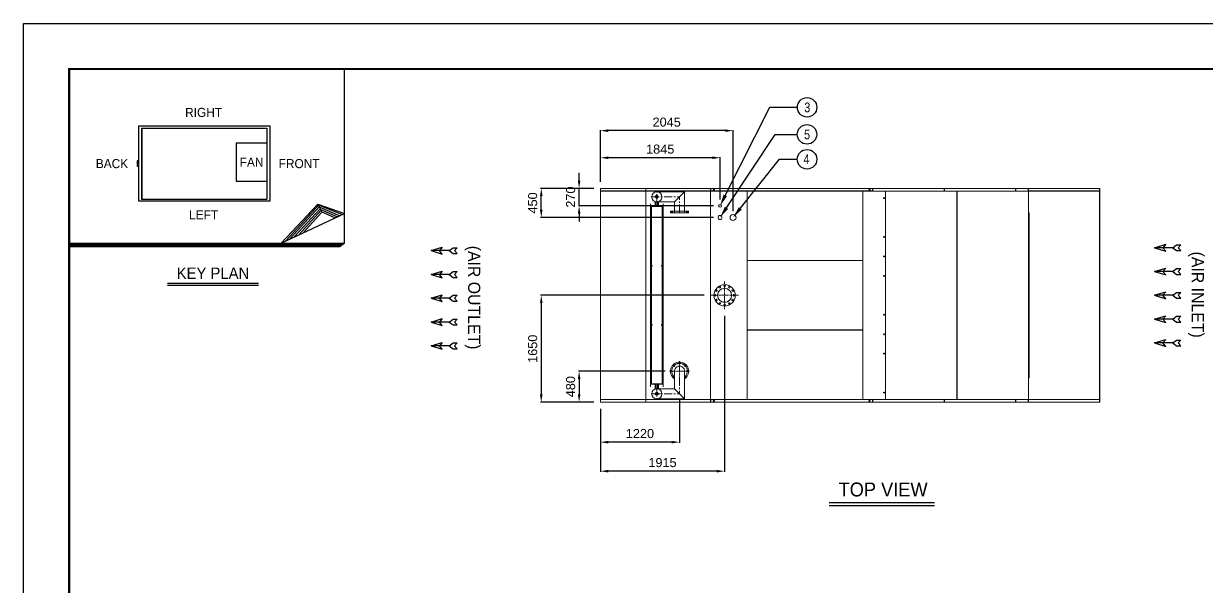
# Model space of a CAD drawing. Header units: millimetres. Extents: x -661502 to 32907, y -140885 to 22606.
# Drawn here: x 3500 to 21737, y 13924 to 22606 of the extents above; entities that cross this region are included whole.
import ezdxf
from ezdxf import colors
from ezdxf.entities.mleader import LeaderData, LeaderLine
from ezdxf.enums import TextEntityAlignment as Align
from ezdxf.math import Vec2, Vec3

# ---------------------------------------------------------------- set-up
doc = ezdxf.new("R2010")
doc.units = ezdxf.units.MM
doc.linetypes.add('CENTER', pattern=[2, 1.25, -0.25, 0.25, -0.25])
doc.linetypes.add('HIDDEN', pattern=[0.375, 0.25, -0.125])
for name, color, linetype in [('center', 1, 'CENTER'), ('냉각탑', 4, 'Continuous'), ('냉각탑_box', 1, 'Continuous'), ('냉각탑_dim', 1, 'Continuous'), ('냉각탑_form', 1, 'Continuous'), ('냉각탑_text', 3, 'Continuous')]:
    doc.layers.add(name, color=color, linetype=linetype)
doc.styles.get("Standard").update_dxf_attribs({"font": 'arial.ttf'})
doc.styles.add('돋움', font='Dotum.ttf')
doc.dimstyles.new('1.40', dxfattribs={"dimscale": 20, "dimtxt": 1.5, "dimasz": 1, "dimexe": 0.5, "dimexo": 0.5, "dimgap": 0.5, "dimtad": 1, "dimdec": 0, "dimzin": 0, "dimdsep": 46, "dimtxsty": 'Standard', "dimcen": 0, "dimclrd": 2, "dimclre": 2, "dimclrt": 3, "dimadec": 0, "dimazin": 0, "dimtfac": 1, "dimtdec": 0, "dimtmove": 0, "dimatfit": 0, "dimfxl": 1, "dimtolj": 1, "dimtzin": 0, "dimlwd": -1, "dimlwe": -1, "dimarcsym": 0})

# ---------------------------------------------------------------- blocks, each defined once
blk = doc.blocks.new('화살표 IN OUT')
at = {"layer": '냉각탑_dim'}
for p, q in [((-323, 43), (-384, 43)), ((-343, 0), (-384, 43)), ((-384, -43), (-343, 0)), ((-266, 0), (-323, 43)), ((-266, 0), (-323, -43)), ((-266, 0), (0, 0)), ((-163, 50), (-122, 0)), ((0, 0), (-163, 50)), ((-163, -50), (-122, 0)), ((0, 0), (-163, -50)), ((-323, -43), (-384, -43))]:
    blk.add_line(p, q, dxfattribs=at)
blk = doc.blocks.new('*D343')
at = {"color": 2, "transparency": 16777216}
for p, q in [((14308, 18100), (14308, 15691)), ((12393, 16665), (12393, 15691)), ((14188, 15701), (12513, 15701))]:
    blk.add_line(p, q, dxfattribs=at)
for points in [[(12513, 15721), (12513, 15681), (12393, 15701)], [(14188, 15721), (14188, 15681), (14308, 15701)]]:
    blk.add_solid(points, dxfattribs=at)
at = {"layer": 'Defpoints', "color": 0, "transparency": 16777216}
for p in [(14308, 18200), (12393, 16765), (12393, 15701)]:
    blk.add_point(p, dxfattribs=at)
at = {"color": 3, "lineweight": 5, "transparency": 16777216, "insert": (13350, 15833), "char_height": 140, "attachment_point": 5}
blk.add_mtext('\\A1;1915', dxfattribs=at)
blk = doc.blocks.new('*D344')
at = {"color": 2, "transparency": 16777216}
for p, q in [((13993, 18415), (11471, 18415)), ((11481, 18295), (11481, 16885)), ((12293, 16765), (11471, 16765))]:
    blk.add_line(p, q, dxfattribs=at)
for points in [[(11461, 18295), (11501, 18295), (11481, 18415)], [(11461, 16885), (11501, 16885), (11481, 16765)]]:
    blk.add_solid(points, dxfattribs=at)
at = {"layer": 'Defpoints', "color": 0, "transparency": 16777216}
for p in [(14093, 18415), (11481, 16765), (12393, 16765)]:
    blk.add_point(p, dxfattribs=at)
at = {"color": 3, "lineweight": 5, "transparency": 16777216, "insert": (11349, 17590), "char_height": 140, "attachment_point": 5, "rotation": 90}
blk.add_mtext('\\A1;1650', dxfattribs=at)
blk = doc.blocks.new('*D345')
at = {"color": 2, "transparency": 16777216}
for p, q in [((13613, 16795), (13613, 16139)), ((12393, 16665), (12393, 16139)), ((13493, 16149), (12513, 16149))]:
    blk.add_line(p, q, dxfattribs=at)
for points in [[(12513, 16169), (12513, 16129), (12393, 16149)], [(13493, 16169), (13493, 16129), (13613, 16149)]]:
    blk.add_solid(points, dxfattribs=at)
at = {"layer": 'Defpoints', "color": 0, "transparency": 16777216}
for p in [(13613, 16895), (12393, 16765), (12393, 16149)]:
    blk.add_point(p, dxfattribs=at)
at = {"color": 3, "lineweight": 5, "transparency": 16777216, "insert": (13003, 16281), "char_height": 140, "attachment_point": 5}
blk.add_mtext('\\A1;1220', dxfattribs=at)
blk = doc.blocks.new('*D346')
at = {"color": 2, "transparency": 16777216}
for p, q in [((13393, 17245), (12055, 17245)), ((12065, 17125), (12065, 16885)), ((12293, 16765), (12055, 16765))]:
    blk.add_line(p, q, dxfattribs=at)
for points in [[(12045, 17125), (12085, 17125), (12065, 17245)], [(12045, 16885), (12085, 16885), (12065, 16765)]]:
    blk.add_solid(points, dxfattribs=at)
at = {"layer": 'Defpoints', "color": 0, "transparency": 16777216}
for p in [(13493, 17245), (12065, 16765), (12393, 16765)]:
    blk.add_point(p, dxfattribs=at)
at = {"color": 3, "lineweight": 5, "transparency": 16777216, "insert": (11934, 17005), "char_height": 140, "attachment_point": 5, "rotation": 90}
blk.add_mtext('\\A1;480', dxfattribs=at)
blk = doc.blocks.new('*D354')
at = {"color": 2, "transparency": 16777216}
for p, q in [((12065, 20185), (12065, 20305)), ((12293, 20065), (12055, 20065)), ((12065, 19795), (12065, 20065)), ((14138, 19795), (12055, 19795)), ((12065, 19675), (12065, 19555))]:
    blk.add_line(p, q, dxfattribs=at)
for points in [[(12045, 20185), (12085, 20185), (12065, 20065)], [(12045, 19675), (12085, 19675), (12065, 19795)]]:
    blk.add_solid(points, dxfattribs=at)
at = {"layer": 'Defpoints', "color": 0, "transparency": 16777216}
for p in [(12065, 20065), (12393, 20065), (14238, 19795)]:
    blk.add_point(p, dxfattribs=at)
at = {"color": 3, "lineweight": 5, "transparency": 16777216, "insert": (11934, 19930), "char_height": 140, "attachment_point": 5, "rotation": 90}
blk.add_mtext('\\A1;270', dxfattribs=at)
blk = doc.blocks.new('*D355')
at = {"color": 2, "transparency": 16777216}
for p, q in [((12393, 20165), (12393, 20547)), ((14118, 20537), (12513, 20537)), ((14238, 19895), (14238, 20547))]:
    blk.add_line(p, q, dxfattribs=at)
for points in [[(12513, 20557), (12513, 20517), (12393, 20537)], [(14118, 20557), (14118, 20517), (14238, 20537)]]:
    blk.add_solid(points, dxfattribs=at)
at = {"layer": 'Defpoints', "color": 0, "transparency": 16777216}
for p in [(12393, 20537), (12393, 20065), (14238, 19795)]:
    blk.add_point(p, dxfattribs=at)
at = {"color": 3, "lineweight": 5, "transparency": 16777216, "insert": (13315, 20669), "char_height": 140, "attachment_point": 5}
blk.add_mtext('\\A1;1845', dxfattribs=at)
blk = doc.blocks.new('*D356')
at = {"color": 2, "transparency": 16777216}
for p, q in [((12393, 20165), (12393, 20965)), ((14318, 20955), (12513, 20955)), ((14438, 19715), (14438, 20965))]:
    blk.add_line(p, q, dxfattribs=at)
for points in [[(12513, 20975), (12513, 20935), (12393, 20955)], [(14318, 20975), (14318, 20935), (14438, 20955)]]:
    blk.add_solid(points, dxfattribs=at)
at = {"layer": 'Defpoints', "color": 0, "transparency": 16777216}
for p in [(12393, 20955), (12393, 20065), (14438, 19615)]:
    blk.add_point(p, dxfattribs=at)
at = {"color": 3, "lineweight": 5, "transparency": 16777216, "insert": (13415, 21086), "char_height": 140, "attachment_point": 5}
blk.add_mtext('\\A1;2045', dxfattribs=at)
blk = doc.blocks.new('*D357')
at = {"color": 2, "transparency": 16777216}
for p, q in [((12293, 20065), (11471, 20065)), ((11481, 19735), (11481, 19945)), ((14138, 19615), (11471, 19615))]:
    blk.add_line(p, q, dxfattribs=at)
for points in [[(11461, 19945), (11501, 19945), (11481, 20065)], [(11461, 19735), (11501, 19735), (11481, 19615)]]:
    blk.add_solid(points, dxfattribs=at)
at = {"layer": 'Defpoints', "color": 0, "transparency": 16777216}
for p in [(11481, 20065), (12393, 20065), (14238, 19615)]:
    blk.add_point(p, dxfattribs=at)
at = {"color": 3, "lineweight": 5, "transparency": 16777216, "insert": (11349, 19840), "char_height": 140, "attachment_point": 5, "rotation": 90}
blk.add_mtext('\\A1;450', dxfattribs=at)
blk = doc.blocks.new('A$C019E714B')
at = {"color": 1, "linetype": 'CENTER', "ltscale": 0.5}
for p, q in [((0, 21), (36, 21)), ((18, 0), (18, 42))]:
    blk.add_line(p, q, dxfattribs=at)
at = {"ltscale": 0.5}
blk.add_lwpolyline([(0, 10), (18, 0), (36, 10), (36, 31), (18, 42), (0, 31)], close=True, dxfattribs=at)
for radius in [18, 13]:
    blk.add_circle((18, 21), radius, dxfattribs=at)
blk = doc.blocks.new('43632')
at = {"color": 7, "lineweight": 13}
for centre, radius in [((149364, -87475), 165), ((149291, -87349), 11.5), ((149364, -87330), 11.5), ((149436, -87349), 11.5), ((149219, -87475), 11.5), ((149238, -87402), 11.5), ((149238, -87547), 11.5), ((149364, -87475), 109), ((149489, -87402), 11.5), ((149489, -87547), 11.5), ((149509, -87475), 11.5), ((149291, -87600), 11.5), ((149364, -87620), 11.5), ((149436, -87600), 11.5)]:
    blk.add_circle(centre, radius, dxfattribs=at)
blk = doc.blocks.new('4')
at = {"lineweight": 20}
for p, q in [((13093, 20065), (12393, 20065)), ((12393, 20065), (12393, 16765)), ((13093, 20063), (12393, 20063)), ((12395, 20065), (12395, 16765)), ((18993, 20065), (20093, 20065)), ((18993, 20063), (20093, 20063)), ((20091, 20065), (20091, 16765)), ((20093, 20065), (20093, 16765)), ((13093, 20025), (12393, 20025)), ((13093, 20023), (12393, 20023)), ((18993, 20025), (20093, 20025)), ((18993, 20023), (20093, 20023)), ((13093, 16807), (12393, 16807)), ((13093, 16805), (12393, 16805)), ((18993, 16807), (20093, 16807)), ((18993, 16805), (20093, 16805)), ((13093, 16767), (12393, 16767)), ((13093, 16765), (12393, 16765)), ((18993, 16767), (20093, 16767)), ((18993, 16765), (20093, 16765))]:
    blk.add_line(p, q, dxfattribs=at)
at = {"color": 0, "lineweight": 20}
for p, q in [((14093, 20065), (13093, 20065)), ((13093, 20065), (13093, 16765)), ((14093, 20063), (13093, 20063)), ((14093, 16765), (14093, 20065)), ((14093, 20025), (13093, 20025)), ((14093, 20023), (13093, 20023)), ((13093, 16807), (14093, 16807)), ((13093, 16805), (14093, 16805)), ((13093, 16767), (14093, 16767)), ((13093, 16765), (14093, 16765))]:
    blk.add_line(p, q, dxfattribs=at)
at = {"color": 7, "lineweight": 20, "ltscale": 0.280701}
for p, q in [((14093, 20026), (14093, 20063)), ((14093, 20063), (14095, 20063)), ((14093, 20063), (14093, 20024)), ((14093, 20063), (14093, 20063)), ((16591, 20065), (14095, 20065)), ((14095, 20023), (14095, 20065)), ((16591, 20063), (14095, 20063)), ((16591, 20061), (16591, 20065)), ((16591, 20065), (16592, 20065)), ((16593, 20063), (16591, 20063)), ((16591, 20061), (16591, 20026)), ((16592, 20064), (16592, 20065)), ((16593, 20063), (16593, 20025)), ((16595, 20065), (16595, 20026)), ((16595, 20065), (16598, 20065)), ((16596, 20065), (16596, 20026)), ((16598, 20065), (16598, 20061)), ((17692, 20065), (16598, 20065)), ((17692, 20065), (17692, 20061)), ((17695, 20065), (17692, 20065)), ((17693, 20065), (17693, 20026)), ((17695, 20065), (17695, 20026)), ((17695, 20065), (17697, 20065)), ((17697, 20065), (17700, 20065)), ((17697, 20065), (17697, 20026)), ((17698, 20026), (17698, 20065)), ((17700, 20065), (17700, 20061)), ((18794, 20065), (17700, 20065)), ((18794, 20063), (17700, 20063)), ((18797, 20065), (18794, 20065)), ((18794, 20065), (18794, 20061)), ((18795, 20065), (18795, 20026)), ((18797, 20065), (18797, 20026)), ((18797, 20065), (18799, 20065)), ((18799, 20065), (18993, 20065)), ((18799, 20065), (18799, 20026)), ((18800, 20065), (18800, 20026)), ((18802, 20065), (18802, 20061)), ((18990, 20063), (18802, 20063)), ((18990, 20065), (18990, 20061)), ((18991, 20065), (18991, 20026)), ((18993, 20065), (18993, 20026)), ((14093, 20026), (14095, 20026)), ((14093, 20024), (14093, 20024)), ((14093, 16810), (14093, 20019)), ((14093, 20019), (14095, 20019)), ((14094, 20024), (14095, 20024)), ((14095, 20021), (14095, 20019)), ((14095, 20021), (14096, 20021)), ((16589, 20025), (14096, 20025)), ((14096, 20023), (14096, 20023)), ((14096, 20023), (14096, 20023)), ((16589, 20023), (14096, 20023)), ((14096, 20023), (14096, 20023)), ((14096, 20023), (14096, 20023)), ((14096, 20023), (14096, 20023)), ((14096, 20021), (14653, 20021)), ((14131, 20044), (14155, 20044)), ((14135, 20048), (14135, 20048)), ((14143, 20055), (14143, 20032)), ((14143, 20053), (14143, 20053)), ((14303, 20023), (14303, 20021)), ((14603, 20023), (14603, 20021)), ((14608, 20023), (14608, 20022)), ((14608, 20022), (14615, 20022)), ((14609, 20022), (14608, 20021)), ((14609, 20022), (14608, 20022)), ((14609, 20022), (14608, 20022)), ((14616, 20022), (14609, 20022)), ((14615, 20022), (14618, 20022)), ((14616, 20022), (14617, 20021)), ((14616, 20022), (14618, 20022)), ((14617, 20023), (14618, 20022)), ((14838, 20023), (14641, 20023)), ((14641, 20023), (14641, 20021)), ((14653, 20021), (14654, 20021)), ((14653, 20019), (14656, 20019)), ((14654, 20021), (14654, 20019)), ((14658, 20021), (14655, 20021)), ((14656, 20021), (14658, 20021)), ((14656, 20019), (14656, 16810)), ((14656, 20018), (14658, 20018)), ((14658, 20021), (14658, 20018)), ((14660, 20021), (14658, 20021)), ((14658, 18954), (14658, 20018)), ((14658, 20018), (14661, 20018)), ((14660, 20019), (14660, 20021)), ((14660, 20021), (14661, 20021)), ((14660, 20019), (14661, 20019)), ((14661, 20021), (16436, 20021)), ((14661, 20021), (14661, 20018)), ((14838, 20023), (14838, 20022)), ((14838, 20022), (14848, 20022)), ((14839, 20022), (14838, 20021)), ((14839, 20022), (14838, 20022)), ((14839, 20022), (14838, 20022)), ((14846, 20022), (14839, 20022)), ((14846, 20022), (14847, 20021)), ((14846, 20022), (14848, 20022)), ((14846, 20022), (14848, 20022)), ((14847, 20023), (14848, 20022)), ((14877, 20023), (14847, 20023)), ((14909, 20023), (14877, 20023)), ((14877, 20023), (14877, 20021)), ((14915, 20022), (15524, 20022)), ((14915, 20022), (14915, 20021)), ((15183, 20023), (15183, 20023)), ((15183, 20023), (15183, 20023)), ((15183, 20023), (15183, 20023)), ((15524, 20022), (15525, 20022)), ((15525, 20022), (16440, 20022)), ((15525, 20022), (15525, 20021)), ((15830, 20022), (15830, 20021)), ((16441, 20023), (16205, 20023)), ((16262, 20023), (16262, 20023)), ((16262, 20023), (16262, 20023)), ((16262, 20023), (16262, 20023)), ((16270, 20023), (16270, 20023)), ((16270, 20023), (16270, 20023)), ((16270, 20023), (16270, 20023)), ((16436, 20021), (16438, 20021)), ((16436, 20021), (16436, 20018)), ((16436, 20019), (16438, 20019)), ((16440, 20018), (16436, 20018)), ((16438, 20019), (16438, 20021)), ((16440, 20022), (16440, 20018)), ((16440, 20021), (16445, 20021)), ((16440, 20018), (16440, 18954)), ((16441, 20021), (16473, 20021)), ((16442, 20017), (16442, 16812)), ((16442, 20017), (16445, 20017)), ((16442, 16812), (16442, 20017)), ((16442, 20017), (16442, 20017)), ((16786, 20021), (16445, 20021)), ((16445, 20017), (16445, 20021)), ((16445, 20017), (16445, 20021)), ((16445, 20021), (16445, 20021)), ((16445, 20019), (16445, 20019)), ((16473, 20023), (16473, 20021)), ((16531, 20044), (16555, 20044)), ((16535, 20048), (16535, 20048)), ((16543, 20055), (16543, 20032)), ((16543, 20053), (16543, 20053)), ((16589, 20023), (16589, 20023)), ((16590, 20023), (16589, 20023)), ((16589, 20023), (16589, 20023)), ((16590, 20023), (16589, 20023)), ((16590, 20023), (16590, 20023)), ((16591, 20023), (16591, 20026)), ((16593, 20026), (16591, 20026)), ((16592, 20024), (16591, 20024)), ((16592, 20024), (16592, 20024)), ((16592, 20023), (16592, 20023)), ((16593, 20025), (16593, 20025)), ((16595, 20026), (16596, 20026)), ((16596, 20026), (16598, 20026)), ((16597, 20025), (16597, 20026)), ((16597, 20021), (16597, 20023)), ((16598, 20023), (16598, 20026)), ((17692, 20023), (16598, 20023)), ((16600, 20023), (16600, 20021)), ((16600, 20021), (16600, 20023)), ((17346, 20023), (16717, 20023)), ((16754, 19915), (16779, 19915)), ((16767, 19927), (16767, 19902)), ((16786, 20017), (16786, 20021)), ((16786, 20017), (16794, 20017)), ((16789, 16812), (16789, 20017)), ((16791, 16812), (16791, 20017)), ((16792, 20017), (16792, 20021)), ((16794, 20021), (16792, 20021)), ((16794, 20019), (16792, 20019)), ((16794, 20021), (17888, 20021)), ((16794, 20021), (16794, 20017)), ((17366, 20023), (17346, 20023)), ((17366, 20023), (17366, 20021)), ((17661, 20021), (17661, 20023)), ((17697, 20023), (17661, 20023)), ((17686, 20021), (17661, 20021)), ((17686, 20021), (17686, 20023)), ((17692, 20023), (17692, 20026)), ((17695, 20026), (17692, 20026)), ((17697, 20026), (17700, 20026)), ((17697, 20026), (17697, 20021)), ((17697, 20023), (17700, 20023)), ((17698, 20023), (17698, 20023)), ((17700, 20023), (17700, 20026)), ((18794, 20023), (17700, 20023)), ((17727, 20023), (17727, 20021)), ((17889, 20021), (17888, 20021)), ((17888, 20021), (17888, 20017)), ((17889, 20019), (17888, 20019)), ((17888, 20017), (17891, 20017)), ((17889, 20017), (17889, 20021)), ((17889, 20021), (17893, 20021)), ((17889, 20018), (17890, 20018)), ((17890, 20017), (17890, 20018)), ((17892, 20018), (17890, 20018)), ((17891, 16812), (17891, 20017)), ((17891, 20017), (17891, 20017)), ((17891, 20015), (17891, 20015)), ((17892, 20018), (17893, 20018)), ((17893, 20021), (17896, 20021)), ((17893, 20021), (17893, 20017)), ((17893, 20017), (17893, 16812)), ((17893, 20017), (17896, 20017)), ((17894, 20021), (17894, 20017)), ((17896, 20017), (17896, 20021)), ((17896, 20021), (18990, 20021)), ((18761, 20023), (18761, 20021)), ((18791, 20023), (18791, 20021)), ((18794, 20023), (18794, 20026)), ((18797, 20026), (18794, 20026)), ((18799, 20026), (18802, 20026)), ((18802, 20023), (18802, 20026)), ((18990, 20023), (18802, 20023)), ((18989, 20023), (18989, 20021)), ((18990, 20023), (18990, 20026)), ((18993, 20026), (18990, 20026)), ((18990, 20023), (18990, 20021)), ((18990, 20021), (18993, 20021)), ((18990, 20017), (18990, 20021)), ((18993, 20017), (18990, 20017)), ((18991, 20017), (18991, 20021)), ((18993, 20026), (18993, 20021)), ((18993, 20017), (18993, 20021)), ((18993, 16812), (18993, 20017)), ((18994, 20015), (18993, 20015)), ((18994, 20015), (18994, 18921)), ((19001, 19688), (18994, 19688)), ((19001, 19685), (18994, 19685)), ((19006, 19683), (18994, 19683)), ((18996, 19683), (18996, 19685)), ((19001, 19688), (19001, 19685)), ((19006, 19683), (19006, 17146)), ((17891, 19494), (17893, 19494)), ((17893, 19464), (17891, 19464)), ((16754, 19315), (16779, 19315)), ((16767, 19327), (16767, 19302)), ((14656, 19100), (14658, 19100)), ((16754, 19015), (16779, 19015)), ((16767, 19027), (16767, 19002)), ((14658, 18954), (14658, 18946)), ((14658, 18954), (14661, 18954)), ((14660, 18953), (14658, 18953)), ((14658, 18946), (14661, 18946)), ((14658, 17883), (14658, 18946)), ((14660, 18953), (14660, 18954)), ((14660, 18953), (14661, 18953)), ((14660, 18948), (14660, 18950)), ((14660, 18950), (14661, 18950)), ((14660, 18948), (14661, 18948)), ((14661, 18951), (14661, 18954)), ((16436, 18951), (14661, 18951)), ((14661, 18950), (14661, 18946)), ((14661, 18950), (16436, 18950)), ((14761, 18950), (14761, 18951)), ((14908, 18950), (14908, 18951)), ((14910, 18950), (14910, 18951)), ((14911, 18950), (14911, 18951)), ((14913, 18950), (14913, 18951)), ((14915, 18951), (14915, 18950)), ((15525, 18951), (15525, 18950)), ((15591, 18951), (15591, 18950)), ((15830, 18951), (15830, 18950)), ((16436, 18951), (16436, 18954)), ((16440, 18954), (16436, 18954)), ((16436, 18953), (16438, 18953)), ((16436, 18951), (16438, 18951)), ((16436, 18950), (16438, 18950)), ((16436, 18950), (16436, 18946)), ((16436, 18948), (16438, 18948)), ((16440, 18946), (16436, 18946)), ((16438, 18953), (16438, 18951)), ((16438, 18948), (16438, 18950)), ((16440, 18954), (16440, 18946)), ((16440, 18946), (16440, 17883)), ((17891, 18945), (17893, 18945)), ((17893, 18915), (17891, 18915)), ((17891, 18914), (17891, 18914)), ((17891, 18912), (17891, 18912)), ((18994, 18921), (18993, 18921)), ((18994, 18912), (18993, 18912)), ((18994, 18912), (18994, 18418)), ((14658, 18620), (14656, 18620)), ((16754, 18715), (16779, 18715)), ((16767, 18727), (16767, 18702)), ((14656, 18580), (14658, 18580)), ((14656, 18250), (14658, 18250)), ((18994, 18418), (18993, 18418)), ((18994, 18406), (18993, 18406)), ((18994, 18406), (18994, 17912)), ((14658, 18210), (14656, 18210)), ((16754, 18115), (16779, 18115)), ((16767, 18127), (16767, 18102)), ((14658, 17883), (14658, 17875)), ((14658, 17883), (14661, 17883)), ((14658, 16811), (14658, 17875)), ((14658, 17875), (14661, 17875)), ((14660, 17882), (14661, 17882)), ((14660, 17882), (14660, 17880)), ((14660, 17880), (14661, 17880)), ((14660, 17876), (14660, 17878)), ((14660, 17878), (14661, 17878)), ((14660, 17876), (14661, 17876)), ((14661, 17880), (14661, 17883)), ((16436, 17880), (14661, 17880)), ((14661, 17878), (16436, 17878)), ((14661, 17878), (14661, 17875)), ((14761, 17878), (14761, 17880)), ((14908, 17878), (14908, 17880)), ((14910, 17878), (14910, 17880)), ((14911, 17878), (14911, 17880)), ((14913, 17880), (14913, 17878)), ((14915, 17880), (14915, 17878)), ((15525, 17880), (15525, 17878)), ((15830, 17880), (15830, 17878)), ((16436, 17880), (16436, 17883)), ((16440, 17883), (16436, 17883)), ((16436, 17882), (16438, 17882)), ((16436, 17880), (16438, 17880)), ((16436, 17878), (16438, 17878)), ((16436, 17878), (16436, 17875)), ((16436, 17876), (16438, 17876)), ((16440, 17875), (16436, 17875)), ((16438, 17882), (16438, 17880)), ((16438, 17876), (16438, 17878)), ((16440, 17883), (16440, 17875)), ((16440, 17875), (16440, 16811)), ((17891, 17915), (17893, 17915)), ((17893, 17885), (17891, 17885)), ((18994, 17912), (18993, 17912)), ((18994, 17903), (18993, 17903)), ((18994, 17903), (18994, 16809)), ((14656, 17730), (14658, 17730)), ((16754, 17815), (16779, 17815)), ((16767, 17827), (16767, 17802)), ((16754, 17515), (16779, 17515)), ((16767, 17527), (16767, 17502)), ((17891, 17366), (17893, 17366)), ((17893, 17336), (17891, 17336)), ((19006, 17146), (18994, 17146)), ((18994, 17144), (19001, 17144)), ((19001, 17144), (19001, 17141)), ((18994, 17141), (19001, 17141)), ((18994, 17140), (19004, 17140)), ((19004, 17140), (19004, 17142)), ((14093, 16810), (14095, 16810)), ((14093, 16766), (14093, 16805)), ((14093, 16805), (14093, 16805)), ((14093, 16803), (14093, 16767)), ((14093, 16803), (14095, 16803)), ((14094, 16806), (14095, 16805)), ((14095, 16810), (14095, 16808)), ((14096, 16808), (14095, 16808)), ((14095, 16806), (14095, 16765)), ((14653, 16808), (14096, 16808)), ((16589, 16807), (14096, 16807)), ((14096, 16807), (14096, 16807)), ((14096, 16807), (14096, 16807)), ((16589, 16805), (14096, 16805)), ((14131, 16786), (14155, 16786)), ((14135, 16790), (14135, 16790)), ((14143, 16797), (14143, 16774)), ((14143, 16795), (14143, 16795)), ((14609, 16808), (14608, 16808)), ((14609, 16808), (14608, 16808)), ((14609, 16808), (14608, 16807)), ((14608, 16807), (14618, 16807)), ((14608, 16807), (14608, 16807)), ((14608, 16807), (14608, 16807)), ((14616, 16808), (14609, 16808)), ((14616, 16808), (14617, 16808)), ((14616, 16808), (14617, 16808)), ((14616, 16808), (14618, 16807)), ((14617, 16807), (14618, 16807)), ((14617, 16807), (14618, 16807)), ((14641, 16807), (14641, 16808)), ((14653, 16810), (14654, 16810)), ((14653, 16808), (14654, 16808)), ((14654, 16808), (14653, 16808)), ((14654, 16810), (14654, 16808)), ((14656, 16810), (14654, 16810)), ((14655, 16808), (14658, 16808)), ((14656, 16812), (14658, 16812)), ((14658, 16809), (14656, 16809)), ((14656, 16809), (14658, 16809)), ((14658, 16811), (14658, 16808)), ((14658, 16811), (14661, 16811)), ((14661, 16810), (14658, 16810)), ((14661, 16808), (14658, 16808)), ((14660, 16810), (14660, 16811)), ((14661, 16808), (14661, 16811)), ((16436, 16808), (14661, 16808)), ((14839, 16808), (14838, 16808)), ((14839, 16808), (14838, 16808)), ((14839, 16808), (14838, 16807)), ((14838, 16807), (14845, 16807)), ((14838, 16807), (14838, 16807)), ((14838, 16807), (14838, 16807)), ((14846, 16808), (14839, 16808)), ((14845, 16807), (14848, 16807)), ((14846, 16808), (14847, 16808)), ((14846, 16808), (14847, 16808)), ((14846, 16808), (14848, 16807)), ((14847, 16807), (14848, 16807)), ((14847, 16807), (14848, 16807)), ((14877, 16807), (14877, 16808)), ((14915, 16808), (14915, 16807)), ((15525, 16808), (15525, 16807)), ((15830, 16808), (15830, 16807)), ((16436, 16808), (16436, 16811)), ((16440, 16811), (16436, 16811)), ((16436, 16810), (16438, 16810)), ((16436, 16808), (16438, 16808)), ((16438, 16810), (16438, 16808)), ((16440, 16811), (16440, 16807)), ((16445, 16809), (16440, 16809)), ((16441, 16808), (16473, 16808)), ((16441, 16808), (16441, 16808)), ((16442, 16812), (16445, 16812)), ((16442, 16812), (16442, 16812)), ((16445, 16812), (16445, 16809)), ((16445, 16809), (16445, 16812)), ((16445, 16810), (16445, 16810)), ((16445, 16809), (16786, 16809)), ((16445, 16809), (16445, 16809)), ((16473, 16807), (16473, 16808)), ((16531, 16786), (16555, 16786)), ((16535, 16790), (16535, 16790)), ((16543, 16797), (16543, 16774)), ((16543, 16795), (16543, 16795)), ((16590, 16807), (16589, 16807)), ((16591, 16806), (16591, 16765)), ((16592, 16806), (16591, 16805)), ((16593, 16803), (16591, 16803)), ((16592, 16806), (16592, 16806)), ((16592, 16805), (16592, 16805)), ((16593, 16804), (16593, 16804)), ((16593, 16803), (16593, 16804)), ((16593, 16767), (16593, 16803)), ((16595, 16765), (16595, 16803)), ((16595, 16803), (16596, 16803)), ((16596, 16765), (16596, 16803)), ((16596, 16803), (16598, 16803)), ((16597, 16809), (16597, 16806)), ((16597, 16804), (16597, 16803)), ((17692, 16807), (16598, 16807)), ((16598, 16807), (16598, 16803)), ((16754, 16915), (16779, 16915)), ((16767, 16927), (16767, 16902)), ((16786, 16812), (16791, 16812)), ((16786, 16812), (16786, 16809)), ((16791, 16812), (16794, 16812)), ((16792, 16809), (16792, 16812)), ((16792, 16810), (16794, 16810)), ((16792, 16809), (16794, 16809)), ((16794, 16809), (16794, 16812)), ((16794, 16809), (17888, 16809)), ((17366, 16807), (17366, 16809)), ((17692, 16807), (17692, 16803)), ((17695, 16803), (17692, 16803)), ((17699, 16806), (17693, 16806)), ((17693, 16806), (17699, 16806)), ((17693, 16765), (17693, 16803)), ((17695, 16765), (17695, 16803)), ((17697, 16806), (17697, 16803)), ((17697, 16765), (17697, 16803)), ((17697, 16803), (17698, 16803)), ((17698, 16806), (17698, 16806)), ((17698, 16803), (17700, 16803)), ((17698, 16765), (17698, 16803)), ((18794, 16807), (17700, 16807)), ((17700, 16807), (17700, 16803)), ((17839, 16808), (17838, 16808)), ((17888, 16812), (17891, 16812)), ((17888, 16809), (17888, 16812)), ((17888, 16810), (17889, 16810)), ((17888, 16809), (17889, 16809)), ((17889, 16809), (17889, 16812)), ((17889, 16809), (17891, 16809)), ((17890, 16808), (17890, 16807)), ((17891, 16808), (17890, 16808)), ((17893, 16812), (17893, 16809)), ((17893, 16812), (17896, 16812)), ((17893, 16809), (17896, 16809)), ((17894, 16812), (17894, 16809)), ((17896, 16809), (17896, 16812)), ((17896, 16809), (18990, 16809)), ((17947, 16808), (17947, 16807)), ((17948, 16808), (17947, 16808)), ((18004, 16808), (18004, 16807)), ((18006, 16808), (18004, 16808)), ((18064, 16808), (18064, 16807)), ((18065, 16808), (18064, 16808)), ((18065, 16808), (18065, 16807)), ((18066, 16807), (18066, 16809)), ((18263, 16807), (18263, 16809)), ((18269, 16807), (18269, 16809)), ((18270, 16809), (18270, 16807)), ((18318, 16809), (18318, 16807)), ((18318, 16808), (18320, 16808)), ((18349, 16808), (18351, 16808)), ((18349, 16808), (18349, 16807)), ((18349, 16808), (18349, 16807)), ((18351, 16808), (18351, 16807)), ((18458, 16808), (18460, 16808)), ((18460, 16808), (18460, 16807)), ((18563, 16808), (18564, 16808)), ((18564, 16808), (18564, 16807)), ((18663, 16808), (18664, 16808)), ((18664, 16808), (18664, 16807)), ((18750, 16808), (18750, 16807)), ((18794, 16807), (18794, 16803)), ((18797, 16803), (18794, 16803)), ((18795, 16806), (18801, 16806)), ((18795, 16765), (18795, 16803)), ((18797, 16765), (18797, 16803)), ((18799, 16803), (18800, 16803)), ((18799, 16765), (18799, 16803)), ((18800, 16803), (18802, 16803)), ((18800, 16765), (18800, 16803)), ((18990, 16807), (18802, 16807)), ((18802, 16807), (18802, 16803)), ((18830, 16807), (18830, 16807)), ((18988, 16808), (18990, 16808)), ((18989, 16808), (18989, 16809)), ((18993, 16812), (18990, 16812)), ((18990, 16809), (18990, 16812)), ((18990, 16809), (18993, 16809)), ((18990, 16808), (18990, 16809)), ((18990, 16807), (18990, 16803)), ((18993, 16803), (18990, 16803)), ((18991, 16809), (18991, 16812)), ((18991, 16765), (18991, 16803)), ((18993, 16803), (18993, 16812)), ((18994, 16809), (18993, 16809)), ((18993, 16765), (18993, 16803)), ((14093, 16767), (14095, 16767)), ((14093, 16766), (14093, 16766)), ((16591, 16765), (14095, 16765)), ((14293, 16765), (14343, 16765)), ((14293, 16765), (14343, 16765)), ((15253, 16765), (15181, 16765)), ((16192, 16765), (16264, 16765)), ((16242, 16765), (16264, 16765)), ((16290, 16765), (16268, 16765)), ((16343, 16765), (16393, 16765)), ((16343, 16765), (16393, 16765)), ((16454, 16765), (16404, 16765)), ((16570, 16765), (16592, 16765)), ((16593, 16767), (16591, 16767)), ((16592, 16765), (16592, 16765)), ((16595, 16765), (16596, 16765)), ((16615, 16765), (16596, 16765)), ((16598, 16765), (16598, 16768)), ((17692, 16765), (16598, 16765)), ((16611, 16765), (16615, 16765)), ((16895, 16765), (16945, 16765)), ((17345, 16765), (17395, 16765)), ((17695, 16765), (17675, 16765)), ((17675, 16765), (17680, 16765)), ((17679, 16765), (17692, 16765)), ((17692, 16765), (17692, 16768)), ((17695, 16765), (17697, 16765)), ((17697, 16765), (17713, 16765)), ((17700, 16765), (17700, 16768)), ((18794, 16765), (17700, 16765)), ((17713, 16765), (17717, 16765)), ((18777, 16765), (18782, 16765)), ((18781, 16765), (18794, 16765)), ((18794, 16765), (18794, 16768)), ((18799, 16765), (18794, 16765)), ((18799, 16765), (18800, 16765)), ((18993, 16765), (18800, 16765)), ((18802, 16765), (18802, 16768)), ((18819, 16765), (18973, 16765)), ((18977, 16765), (18990, 16765)), ((18990, 16765), (18990, 16768))]:
    blk.add_line(p, q, dxfattribs=at)
at = {"color": 1, "linetype": 'CENTER', "lineweight": 20, "ltscale": 100}
for p, q in [((13175, 19935), (13613, 19935)), ((13263, 19849), (13263, 20020)), ((13613, 19689), (13613, 19935)), ((13246, 19787), (13246, 19859)), ((13279, 19787), (13279, 19859)), ((13193, 18871), (13182, 18871)), ((13188, 18877), (13188, 18866)), ((13332, 18871), (13343, 18871)), ((13338, 18877), (13338, 18866)), ((13193, 17958), (13182, 17958)), ((13188, 17963), (13188, 17953)), ((13332, 17958), (13343, 17958)), ((13338, 17963), (13338, 17953)), ((13246, 17043), (13246, 16971)), ((13263, 16980), (13263, 16809)), ((13279, 17043), (13279, 16971)), ((13613, 17141), (13613, 16895)), ((13175, 16895), (13613, 16895))]:
    blk.add_line(p, q, dxfattribs=at)
at = {"lineweight": 20, "ltscale": 30}
for p, q in [((13267, 20013), (13263, 20012)), ((13334, 20013), (13263, 20013)), ((13341, 20012), (13691, 20012)), ((13691, 20012), (13535, 19857)), ((13691, 19689), (13691, 20012)), ((13163, 19825), (13165, 19825)), ((13163, 19825), (13163, 17005)), ((13163, 19785), (13363, 19785)), ((13163, 19783), (13363, 19783)), ((13165, 19825), (13165, 19787)), ((13165, 19787), (13361, 19787)), ((13181, 19783), (13181, 17047)), ((13238, 19787), (13238, 19861)), ((13238, 19815), (13254, 19815)), ((13254, 19787), (13254, 19857)), ((13334, 19857), (13263, 19857)), ((13267, 19857), (13263, 19857)), ((13271, 19787), (13271, 19857)), ((13271, 19815), (13287, 19815)), ((13287, 19787), (13287, 19861)), ((13341, 19857), (13535, 19857)), ((13345, 19783), (13345, 17047)), ((13361, 19825), (13363, 19825)), ((13361, 19825), (13361, 19787)), ((13363, 19825), (13363, 17005)), ((13695, 19711), (13530, 19711)), ((13535, 19689), (13535, 19857)), ((13535, 17238), (13535, 16972)), ((13691, 17238), (13691, 16817)), ((13163, 17047), (13363, 17047)), ((13163, 17045), (13363, 17045)), ((13163, 17005), (13165, 17005)), ((13165, 17043), (13361, 17043)), ((13165, 17043), (13165, 17005)), ((13238, 17043), (13238, 16968)), ((13238, 17015), (13254, 17015)), ((13254, 17043), (13254, 16972)), ((13267, 16973), (13263, 16972)), ((13263, 16972), (13535, 16972)), ((13270, 16973), (13267, 16973)), ((13271, 17043), (13271, 16972)), ((13271, 17015), (13287, 17015)), ((13287, 17043), (13287, 16968)), ((13361, 17043), (13361, 17005)), ((13361, 17005), (13363, 17005)), ((13691, 16817), (13535, 16972)), ((13267, 16817), (13263, 16817)), ((13263, 16817), (13691, 16817))]:
    blk.add_line(p, q, dxfattribs=at)
at = {"color": 6, "linetype": 'HIDDEN', "lineweight": 20, "ltscale": 30}
for p, q in [((13165, 19783), (13165, 17047)), ((13361, 19783), (13361, 17047))]:
    blk.add_line(p, q, dxfattribs=at)
at = {"lineweight": 20, "ltscale": 0.5}
for p, q in [((13473, 19711), (13753, 19711)), ((13473, 19711), (13473, 19689)), ((13481, 19689), (13481, 19711)), ((13505, 19689), (13505, 19711)), ((13721, 19689), (13721, 19711)), ((13745, 19689), (13745, 19711)), ((13753, 19711), (13753, 19689)), ((13753, 19711), (13753, 19689)), ((13473, 19689), (13753, 19689))]:
    blk.add_line(p, q, dxfattribs=at)
at = {"color": 1, "linetype": 'CENTER', "lineweight": 20, "ltscale": 0.5}
for p, q in [((13493, 19689), (13493, 19711)), ((13733, 19689), (13733, 19711)), ((13349, 16895), (13263, 16895))]:
    blk.add_line(p, q, dxfattribs=at)
at = {"color": 1, "linetype": 'CENTER', "lineweight": 20, "ltscale": 10}
for p, q in [((13613, 17399), (13613, 17091)), ((13767, 17245), (13458, 17245))]:
    blk.add_line(p, q, dxfattribs=at)
at = {"lineweight": 20, "ltscale": 30}
for points in [[(13184, 18873), (13188, 18876), (13192, 18873), (13192, 18869), (13188, 18867), (13184, 18869)], [(13342, 18873), (13338, 18876), (13334, 18873), (13334, 18869), (13338, 18867), (13342, 18869)], [(13184, 17960), (13188, 17962), (13192, 17960), (13192, 17956), (13188, 17953), (13184, 17956)], [(13342, 17960), (13338, 17962), (13334, 17960), (13334, 17956), (13338, 17953), (13342, 17956)]]:
    blk.add_lwpolyline(points, close=True, dxfattribs=at)
for centre, radius in [((13263, 19935), 77.8), ((13188, 18871), 4.61), ((13338, 18871), 4.61), ((13188, 17958), 4.61), ((13338, 17958), 4.61), ((13263, 16895), 77.8)]:
    blk.add_circle(centre, radius, dxfattribs=at)
at = {"color": 7, "lineweight": 20, "ltscale": 0.280701}
for centre, radius in [((14143, 20044), 8.98), ((14143, 20044), 9), ((14143, 20044), 5.05), ((16543, 20044), 8.98), ((16543, 20044), 9), ((16543, 20044), 5.05), ((16767, 19915), 3), ((16767, 19315), 3), ((16767, 19015), 3), ((16767, 18715), 3), ((16767, 18115), 3), ((16767, 17815), 3), ((16767, 17515), 3), ((14143, 16786), 8.98), ((14143, 16786), 9), ((14143, 16786), 5.05), ((16543, 16786), 8.98), ((16543, 16786), 9), ((16543, 16786), 5.05), ((16767, 16915), 3)]:
    blk.add_circle(centre, radius, dxfattribs=at)
at = {"lineweight": 5}
blk.add_circle((14238, 19795), 22.5, dxfattribs=at)
at = {"color": 0, "lineweight": 20}
for centre, radius in [((14238, 19615), 31), ((14438, 19615), 46), ((14308, 18415), 108)]:
    blk.add_circle(centre, radius, dxfattribs=at)
at = {"color": 0, "lineweight": 20, "ltscale": 30}
for centre in [(13528, 17330), (13613, 17365), (13698, 17330), (13493, 17245), (13733, 17245)]:
    blk.add_circle(centre, 11.5, dxfattribs=at)
at = {"color": 7, "lineweight": 20, "ltscale": 0.280701}
for centre, radius, start, end in [((14096, 20061), 3.4, 120, 155.684), ((14096, 20062), 2.8, 113.1324, 154.623), ((16589, 20061), 3.4, 24.316, 60), ((16590, 20062), 2.8, 16.6019, 52.6168), ((16590, 20062), 2.8, 0, 0.2101), ((14096, 20026), 3.4, 180, 270), ((14096, 20025), 2.8, 205.3769, 270), ((14096, 20017), 3.4, 114.3157, 139.6798), ((14654, 20018), 3.5, 0.2373, 90), ((15175, 20025), 2.8, 270, 270.8022), ((16589, 20026), 3.4, 270, 0), ((16590, 20025), 2.8, 270, 0), ((16598, 20026), 3.1, 180, 270), ((16598, 20026), 1.5, 180, 270), ((16767, 19915), 3, 331.3521, 151.3521), ((17692, 20026), 1.5, 270, 0), ((17692, 20026), 3.1, 270, 0), ((17700, 20026), 3.1, 180, 270), ((17700, 20026), 1.5, 180, 270), ((18794, 20026), 1.5, 270, 0), ((18794, 20026), 3.1, 270, 0), ((18802, 20026), 3.1, 180, 270), ((18802, 20026), 1.5, 180, 270), ((18990, 20026), 1.5, 270, 0), ((18990, 20026), 3.1, 270, 0), ((18988, 20059), 5.2, 0, 0.1311), ((18990, 20015), 3.1, 0, 1.0244), ((19001, 19683), 5.2, 5.5177, 84.4824), ((19001, 19683), 2, 14.4775, 90), ((16767, 19315), 3, 331.3521, 151.3521), ((14654, 19100), 3.5, 295.3764, 359.7627), ((14654, 19091), 3.5, 0.2272, 64.6236), ((16767, 19015), 3, 331.3521, 151.3521), ((14654, 18629), 3.5, 295.3764, 359.7728), ((14654, 18620), 3.5, 0.2373, 64.6236), ((16767, 18715), 3, 331.3521, 151.3521), ((14654, 18210), 3.5, 295.3764, 359.7627), ((14654, 18201), 3.5, 0.2272, 64.6236), ((16767, 18115), 3, 331.3521, 151.3521), ((14654, 17739), 3.5, 295.3764, 359.7728), ((14654, 17730), 3.5, 0.2373, 64.6236), ((16767, 17815), 3, 331.3521, 151.3521), ((16767, 17515), 3, 331.3521, 151.3521), ((19001, 17146), 5.2, 275.5176, 354.4823), ((19001, 17146), 2, 270, 345.5225), ((14096, 16803), 3.4, 90, 180), ((14096, 16804), 2.8, 90, 154.623), ((14096, 16812), 3.4, 220.3202, 245.6843), ((14654, 16812), 3.5, 270, 359.7627), ((14661, 16812), 3.5, 269.8115, 270), ((16554, 16812), 3.4, 269.0733, 270), ((16589, 16812), 3.4, 270, 270.2238), ((16589, 16803), 3.4, 0, 90), ((16590, 16804), 2.8, 0, 90), ((16598, 16803), 3.1, 90, 180), ((16598, 16803), 1.5, 90, 180), ((16767, 16915), 3, 331.3521, 151.3521), ((17692, 16803), 3.1, 0, 90), ((17692, 16803), 1.5, 0, 90), ((17700, 16803), 3.1, 90, 180), ((17700, 16803), 1.5, 90, 180), ((18794, 16803), 3.1, 0, 90), ((18794, 16803), 1.5, 0, 90), ((18802, 16803), 3.1, 90, 180), ((18802, 16803), 1.5, 90, 180), ((18990, 16809), 1.5, 270, 325.6967), ((18990, 16803), 3.1, 0, 90), ((18990, 16803), 1.5, 0, 90), ((18990, 16809), 3.1, 286.489, 344.1845), ((18990, 16809), 3.1, 358.9756, 0), ((14096, 16768), 3.4, 204.3155, 240), ((14096, 16767), 2.8, 205.3769, 246.8676), ((16589, 16768), 3.4, 300, 335.6845), ((16590, 16767), 2.8, 307.3832, 343.4043), ((16590, 16767), 2.8, 359.7901, 0), ((16602, 16770), 5.2, 269.8738, 270), ((18988, 16770), 5.2, 270, 270.1262), ((18988, 16770), 5.2, 359.8689, 0)]:
    blk.add_arc(centre, radius, start, end, dxfattribs=at)
at = {"color": 0, "lineweight": 20, "ltscale": 30}
for centre, radius, start, end in [((13613, 17245), 140, 303.755, 236.245), ((13528, 17160), 11.5, 52.1093, 307.8907), ((13613, 17245), 78, 355.7947, 184.2053), ((13698, 17160), 11.5, 232.1093, 127.8907)]:
    blk.add_arc(centre, radius, start, end, dxfattribs=at)
at = {"color": 1, "linetype": 'CENTER', "lineweight": 20, "ltscale": 10}
blk.add_arc((13613, 17245), 120, 310.4098, 229.5902, dxfattribs=at)
at = {"color": 7, "lineweight": 20, "ltscale": 0.280701, "extrusion": (0, 0, -1)}
for centre, major_axis, ratio, start_param, end_param in [((14909, 20020), (0, 2.8), 0.996195, 0, 0.872555), ((16205, 20020), (0, -2.8), 0.996195, 2.269019, 3.141593), ((16441, 20020), (0, -2.8), 0.996195, 2.269038, 3.141593), ((16441, 20020), (0, -1.2), 0.996195, 2.319831, 3.141593), ((16717, 20019), (0, -3.5), 0.544639, 2.015195, 3.141593), ((17346, 20019), (0, -3.5), 0.544639, 2.013707, 3.141593), ((17890, 20015), (0, 3.1), 0.484044, 5.526772, 6.283185), ((17892, 20015), (0, 3.1), 0.329525, 4.712389, 6.283185), ((17892, 18912), (0, 3.1), 0.329525, 4.712389, 5.582686), ((14909, 16809), (0, -2.8), 0.996195, 5.195162, 6.272045), ((16441, 16809), (0, 1.2), 0.996195, 3.141593, 3.963355), ((16441, 16809), (0, 2.8), 0.996195, 3.151805, 3.460845), ((16600, 16809), (0, 3.1), 1, 3.549739, 4.436194), ((16601, 16809), (0, -3.1), 0.731354, 0.408146, 1.294601), ((16717, 16810), (0, 3.5), 0.544639, 3.162002, 4.26852), ((17346, 16810), (0, 3.5), 0.544639, 3.157869, 4.269478), ((17346, 16810), (0, 1.5), 0.544639, 3.141593, 3.167261), ((17419, 16809), (0, -3.1), 0.48481, 0.408146, 1.294601), ((17838, 16809), (0, -3.1), 0.48481, 0.407115, 1.294601), ((17838, 16809), (0, -1.5), 0.48481, 0, 0.971803), ((17840, 16809), (0, -3.1), 0.484044, 0.407111, 1.294601), ((17890, 16809), (0, -3.1), 0.484044, 0.407097, 1.294601), ((17890, 16809), (0, -1.5), 0.484044, 0, 1.570796), ((17892, 16809), (0, -3.1), 0.329525, 0.406501, 1.570796), ((17947, 16809), (0, -3.1), 0.329525, 0.406491, 1.294601), ((17947, 16809), (0, -1.5), 0.329525, 0, 0.971652), ((17949, 16809), (0, -3.1), 0.249883, 0.406177, 1.294601), ((18004, 16809), (0, -3.1), 0.249883, 0.40617, 1.294601), ((18004, 16809), (0, -1.5), 0.249883, 0, 0.971593), ((18006, 16809), (0, -3.1), 0.082994, 0.405678, 1.294601), ((18064, 16809), (0, -3.1), 0.082994, 0.405676, 1.294601), ((18064, 16809), (0, -1.5), 0.082994, 0, 0.971525), ((18320, 16809), (0, 3.1), 0.000235, 3.54974, 4.436194), ((18349, 16809), (0, 1.5), 0.000235, 3.141593, 4.112991), ((18349, 16809), (0, 3.1), 0.000235, 3.54974, 4.436194), ((18351, 16809), (0, 1.5), 0.090486, 2.170184, 3.141593), ((18351, 16809), (0, 3.1), 0.090486, 1.846992, 2.733445), ((18458, 16809), (0, 3.1), 0.090486, 1.846992, 2.733445), ((18460, 16809), (0, 1.5), 0.325794, 2.170066, 3.141593), ((18460, 16809), (0, 3.1), 0.325794, 1.846992, 2.733446), ((18562, 16809), (0, 3.1), 0.325794, 1.846992, 2.733446), ((18564, 16809), (0, 1.5), 0.41022, 2.169981, 3.141593), ((18564, 16809), (0, 3.1), 0.41022, 1.846992, 2.733445), ((18662, 16809), (0, 3.1), 0.41022, 1.846992, 2.733446), ((18664, 16809), (0, 1.5), 0.616222, 2.169773, 3.141593), ((18664, 16809), (0, 3.1), 0.616222, 1.846992, 2.733447), ((18750, 16809), (0, 1.5), 0.685129, 2.169669, 2.98485), ((18749, 16809), (0, 3.1), 0.616222, 1.846992, 2.733447), ((18750, 16809), (0, 3.1), 0.685129, 1.846992, 2.733447), ((18829, 16809), (0, 3.1), 0.685129, 1.846992, 2.733447), ((18830, 16809), (0, 1.5), 0.839315, 2.169486, 2.597183), ((18830, 16809), (0, 3.1), 0.839315, 1.846992, 2.733548), ((18889, 16809), (0, 3.1), 0.839315, 1.846992, 2.733497), ((18890, 16809), (0, 3.1), 0.885173, 1.847185, 2.733414), ((18940, 16809), (0, 3.1), 0.885173, 1.847162, 2.733361), ((18940, 16809), (0, 3.1), 0.970695, 1.846957, 2.733226), ((18967, 16809), (0, 3.1), 0.988494, 1.846887, 2.73314), ((18966, 16809), (0, 3.1), 0.970695, 1.846932, 2.733166), ((18985, 16809), (0, 3.1), 0.988494, 1.846859, 2.73307)]:
    blk.add_ellipse(centre, major_axis=major_axis, ratio=ratio, start_param=start_param, end_param=end_param, dxfattribs=at)
at = {"color": 7, "lineweight": 20, "ltscale": 0.280701}
for points in [[(14096, 20018), (14096, 20018), (14095, 20018), (14095, 20019), (14095, 20019), (14094, 20019)], [(14095, 20023), (14095, 20023), (14095, 20023), (14096, 20023), (14096, 20023), (14096, 20023)], [(14096, 20018), (14096, 20018), (14096, 20019), (14095, 20019), (14095, 20020), (14095, 20020)], [(14652, 20018), (14653, 20018), (14653, 20019), (14653, 20019), (14654, 20020), (14654, 20020)], [(14652, 20018), (14653, 20018), (14653, 20018), (14654, 20019), (14654, 20019), (14654, 20019)], [(16591, 20023), (16591, 20023), (16590, 20023), (16590, 20023), (16590, 20023), (16589, 20023)], [(16592, 20023), (16591, 20023), (16591, 20023), (16591, 20023), (16590, 20023), (16590, 20023)], [(14096, 16811), (14096, 16811), (14095, 16811), (14095, 16810), (14095, 16810), (14094, 16810)], [(14096, 16811), (14096, 16811), (14096, 16810), (14095, 16810), (14095, 16809), (14095, 16809)], [(14095, 16806), (14095, 16806), (14095, 16806), (14096, 16807), (14096, 16807), (14096, 16807)], [(14652, 16811), (14653, 16811), (14653, 16810), (14653, 16810), (14654, 16809), (14654, 16809)], [(14652, 16811), (14653, 16811), (14653, 16811), (14654, 16810), (14654, 16810), (14654, 16810)], [(16591, 16806), (16591, 16806), (16590, 16806), (16590, 16807), (16590, 16807), (16589, 16807)], [(16592, 16806), (16591, 16806), (16591, 16806), (16591, 16807), (16590, 16807), (16590, 16807)]]:
    blk.add_open_spline(points, degree=5, dxfattribs=at)
at = {"layer": 'center', "lineweight": 20, "ltscale": 30}
for p, q in [((14308, 18629), (14308, 18200)), ((14093, 18415), (14522, 18415))]:
    blk.add_line(p, q, dxfattribs=at)
at = {"lineweight": 20, "ltscale": 0.5, "rotation": 270}
blk.add_blockref('A$C019E714B', (13242, 19953), dxfattribs=at)
at = {"color": 0, "lineweight": 20}
blk.add_blockref('43632', (-135056, 105889), dxfattribs=at)
at = {"lineweight": 20, "ltscale": 0.5, "xscale": -1, "rotation": 270}
blk.add_blockref('A$C019E714B', (13242, 16877), dxfattribs=at)

msp = doc.modelspace()

# ---------------------------------------------------------------- linework, layer by layer
at = {"layer": 'Defpoints'}
msp.add_lwpolyline([(3499.6, 22606.2), (32906.8, 22606.2), (32906.8, 1811.2), (3499.6, 1811.2)], close=True, dxfattribs=at)
at = {"layer": '냉각탑', "ltscale": 30}
for p, q in [((5316.5, 20993), (5316.5, 19900.6)), ((5316.5, 20993), (7251.4, 20993)), ((5325.7, 19900.6), (5325.7, 20993)), ((7251.4, 20993), (7251.4, 19900.6)), ((5316.5, 19900.6), (7251.4, 19900.6))]:
    msp.add_line(p, q, dxfattribs=at)
msp.add_lwpolyline([(5270.5, 21023), (5270.5, 19870.7), (7298.5, 19870.7), (7298.5, 21023)], close=True, dxfattribs=at)
for points in [[(7251.4, 20761.5), (6777.4, 20761.5), (6777, 20174.9), (7251.4, 20174.9)], [(5261.7, 20487.6), (5250.1, 20487.6), (5250.1, 20406), (5261.7, 20406)], [(5255.9, 20487.6), (5255.9, 20406)], [(5261.7, 20406), (5261.7, 20487.6)]]:
    msp.add_lwpolyline(points, dxfattribs=at)
at = {"layer": '냉각탑_box'}
for p, q in [((8444.7, 19220.9), (8444.7, 21906.1)), ((7470.4, 19220.9), (8035.8, 19818.5)), ((7538, 19252.5), (8052.3, 19811.7)), ((7605.6, 19284.1), (8063.6, 19783.7)), ((7673.2, 19315.6), (8074.8, 19755.7)), ((7740.7, 19347.2), (8086, 19727.7)), ((7808.3, 19378.8), (8097.3, 19699.7)), ((8035.8, 19818.5), (8444.7, 19676.1)), ((8035.8, 19818.5), (8097.3, 19699.7)), ((8054.6, 19805.9), (8409.1, 19659.5)), ((8068.2, 19772.2), (8373.5, 19642.9)), ((8081.7, 19738.5), (8338, 19626.2)), ((8095.2, 19704.8), (8302.4, 19609.6)), ((7470.4, 19220.9), (8444.7, 19676.1)), ((4199.8, 19220.9), (8444.7, 19220.9)), ((4199.8, 19209.2), (8430.5, 19209.2)), ((4199.8, 19187.7), (8404.6, 19187.7)), ((4199.8, 19166.3), (8378.6, 19166.3)), ((8444.7, 19220.9), (8378.6, 19166.3)), ((5718.9, 18604.4), (7118.9, 18604.4)), ((5718.9, 18569.4), (7118.9, 18569.4)), ((15922.1, 15216.9), (17545.4, 15216.9)), ((15922.1, 15170.3), (17545.4, 15170.3))]:
    msp.add_line(p, q, dxfattribs=at)
at = {"layer": '냉각탑_dim', "linetype": 'ByBlock', "lineweight": -3}
for centre in [(15579.9, 21314.4), (15578.9, 20897.7), (15579.5, 20513.4)]:
    msp.add_circle(centre, 150, dxfattribs=at)
at = {"layer": '냉각탑_form', "const_width": 35}
msp.add_lwpolyline([(4199.8, 21906.1), (4199.8, 2511.3), (32206.7, 2511.3), (32206.7, 21906.1)], close=True, dxfattribs=at)

# ---------------------------------------------------------------- block references
msp.add_blockref('4', (0, 0))
at = {"layer": '냉각탑_dim', "xscale": -1.04999997375291, "yscale": 1.04999997374806, "zscale": 1.04999997375}
for p in [(9781.3, 19104.5), (20939.5, 19149.6), (9781.3, 18737), (20939.5, 18782.1), (9781.3, 18369.5), (20939.5, 18414.6), (20939.5, 18047.1), (9781.3, 18002), (20939.5, 17679.6), (9781.3, 17634.5)]:
    msp.add_blockref('화살표 IN OUT', p, dxfattribs=at)

# ---------------------------------------------------------------- texts
at = {"layer": '냉각탑_text', "width": 0.8}
for s, p in [('3', (15583.2, 21313.5)), ('5', (15580, 20896.4)), ('4', (15571.1, 20516.8))]:
    msp.add_text(s, height=150, dxfattribs=at).set_placement(p, align=Align.MIDDLE_CENTER)
at = {"layer": '냉각탑_text', "style": '돋움'}
for s, height, p in [('RIGHT', 140, (6274.4, 21236.6)), ('BACK', 140, (4861.8, 20446.8)), ('FAN', 140, (7014.2, 20468.2)), ('FRONT', 140, (7747.2, 20446.8)), ('LEFT', 140, (6274.4, 19657.8)), ('KEY PLAN', 175, (6418.9, 18756.1)), ('TOP VIEW', 214.63, (16752, 15419.1))]:
    msp.add_text(s, height=height, dxfattribs=at).set_placement(p, align=Align.MIDDLE_CENTER)
for s, p in [('(AIR OUTLET)', (10447.1, 18379.5)), ('(AIR INLET)', (21605.4, 18424.6))]:
    msp.add_text(s, height=186.667, rotation=270, dxfattribs=at).set_placement(p, align=Align.MIDDLE_CENTER)

# ---------------------------------------------------------------- dimensions: what is measured, and where the dimension line sits
at = {"lineweight": 5}
for base, p1, p2, picture, middle in [((12392.7, 20954.9), (14437.7, 19614.6), (12392.7, 20064.6), '*D356', (13415.2, 21086.4)), ((12392.7, 20537.3), (14237.8, 19795), (12392.7, 20064.6), '*D355', (13315.3, 20668.8)), ((12392.7, 15701.1), (14308, 18200.1), (12392.7, 16764.6), '*D343', (13350.4, 15832.6)), ((12392.7, 16149.4), (13612.7, 16894.6), (12392.7, 16764.6), '*D345', (13002.7, 16280.9))]:
    dim = msp.add_linear_dim(base=base, p1=p1, p2=p2, dimstyle='1.40', override={"dimtxt": 7, "dimasz": 6, "dimexo": 5, "dimgap": 3}, dxfattribs=at)
    dim.commit()
    dim.dimension.update_dxf_attribs({"geometry": picture, "text_midpoint": middle})
dim = msp.add_linear_dim(base=(12065.4, 20064.6), p1=(14237.8, 19795), p2=(12392.7, 20064.6), angle=90, dimstyle='1.40', override={"dimtxt": 7, "dimasz": 6, "dimexo": 5, "dimgap": 3}, dxfattribs=at)
dim.commit()
dim.dimension.update_dxf_attribs({"geometry": '*D354', "text_midpoint": (12065.4, 19929.8), "dimtype": 160})
for base, p1, p2, picture, middle in [((11480.6, 20064.6), (14237.8, 19615), (12392.7, 20064.6), '*D357', (11349.1, 19839.8)), ((11480.6, 16764.6), (14093.5, 18414.6), (12392.7, 16764.6), '*D344', (11349.1, 17589.6)), ((12065.4455, 16764.579), (13492.7432, 17245.0564), (12392.7432, 16764.579), '*D346', (11933.9653, 17004.8177))]:
    dim = msp.add_linear_dim(base=base, p1=p1, p2=p2, angle=90, dimstyle='1.40', override={"dimtxt": 7, "dimasz": 6, "dimexo": 5, "dimgap": 3}, dxfattribs=at)
    dim.commit()
    dim.dimension.update_dxf_attribs({"geometry": picture, "text_midpoint": middle})

# ---------------------------------------------------------------- leaders
at = {"layer": '냉각탑_dim', "lineweight": -3}
ml = msp.add_multileader_mtext('Standard', dxfattribs=at)
ml.set_content('')
ml.set_leader_properties(color=256)
ml.build(insert=Vec2(0, 0))
ml.multileader.update_dxf_attribs({"text_right_attachment_type": 6, "dogleg_length": 5, "arrow_head_size": 180, "scale": 30})
ctx = ml.context
ctx.base_point, ctx.scale, ctx.char_height, ctx.arrow_head_size, ctx.landing_gap_size, ctx.plane_origin = Vec3(15429.9, 21316.3), 30, 7.18, 180, 3.59, Vec3(14379.4, 21492.4)
ctx.right_attachment = 6
notes = []
notes.append((ctx, [(0, (1, 1, 0), (15004, 21316.3), (1, 0), 425.9, [(0, [(14237.8, 19795)], 0, [])])]))
ctx.mtext, ml.multileader.dxf.content_type = None, 0
ml = msp.add_multileader_mtext('Standard', dxfattribs=at)
ml.set_content('')
ml.set_leader_properties(color=256)
ml.build(insert=Vec2(0, 0))
ml.multileader.update_dxf_attribs({"text_right_attachment_type": 6, "dogleg_length": 5, "arrow_head_size": 180, "scale": 30})
ctx = ml.context
ctx.base_point, ctx.scale, ctx.char_height, ctx.arrow_head_size, ctx.landing_gap_size, ctx.plane_origin = Vec3(15429.9, 20897.1), 30, 7.18, 180, 3.59, Vec3(15410.8, 21174.3)
ctx.right_attachment = 6
notes.append((ctx, [(0, (1, 1, 0), (15090.3, 20897.1), (1, 0), 339.7, [(0, [(14237.8, 19615)], 0, [])])]))
ctx.mtext, ml.multileader.dxf.content_type = None, 0
ml = msp.add_multileader_mtext('Standard', dxfattribs=at)
ml.set_content('')
ml.set_leader_properties(color=256)
ml.build(insert=Vec2(0, 0))
ml.multileader.update_dxf_attribs({"text_right_attachment_type": 6, "dogleg_length": 5, "arrow_head_size": 180, "scale": 30})
ctx = ml.context
ctx.base_point, ctx.scale, ctx.char_height, ctx.arrow_head_size, ctx.landing_gap_size, ctx.plane_origin = Vec3(15429.5, 20513.4), 30, 7.18, 180, 3.59, Vec3(15352.2, 20913.4)
ctx.right_attachment = 6
notes.append((ctx, [(0, (1, 1, 0), (15154.6, 20513.4), (1, 0), 274.9, [(0, [(14437.7, 19614.6)], 0, [])])]))
ctx.mtext, ml.multileader.dxf.content_type = None, 0
for ctx, leaders in notes:
    for number, flags, end, landing, length, lines in leaders:
        leader = LeaderData()
        leader.index, (leader.has_last_leader_line, leader.has_dogleg_vector, leader.attachment_direction) = number, flags
        leader.last_leader_point, leader.dogleg_vector, leader.dogleg_length = Vec3(end), Vec3(landing), length
        for number, points, colour, breaks in lines:
            line = LeaderLine()
            line.index, line.vertices, line.color, line.breaks = number, Vec3.list(points), colors.encode_raw_color(colour), breaks
            leader.lines.append(line)
        ctx.leaders.append(leader)

doc.saveas('drawing.dxf')
